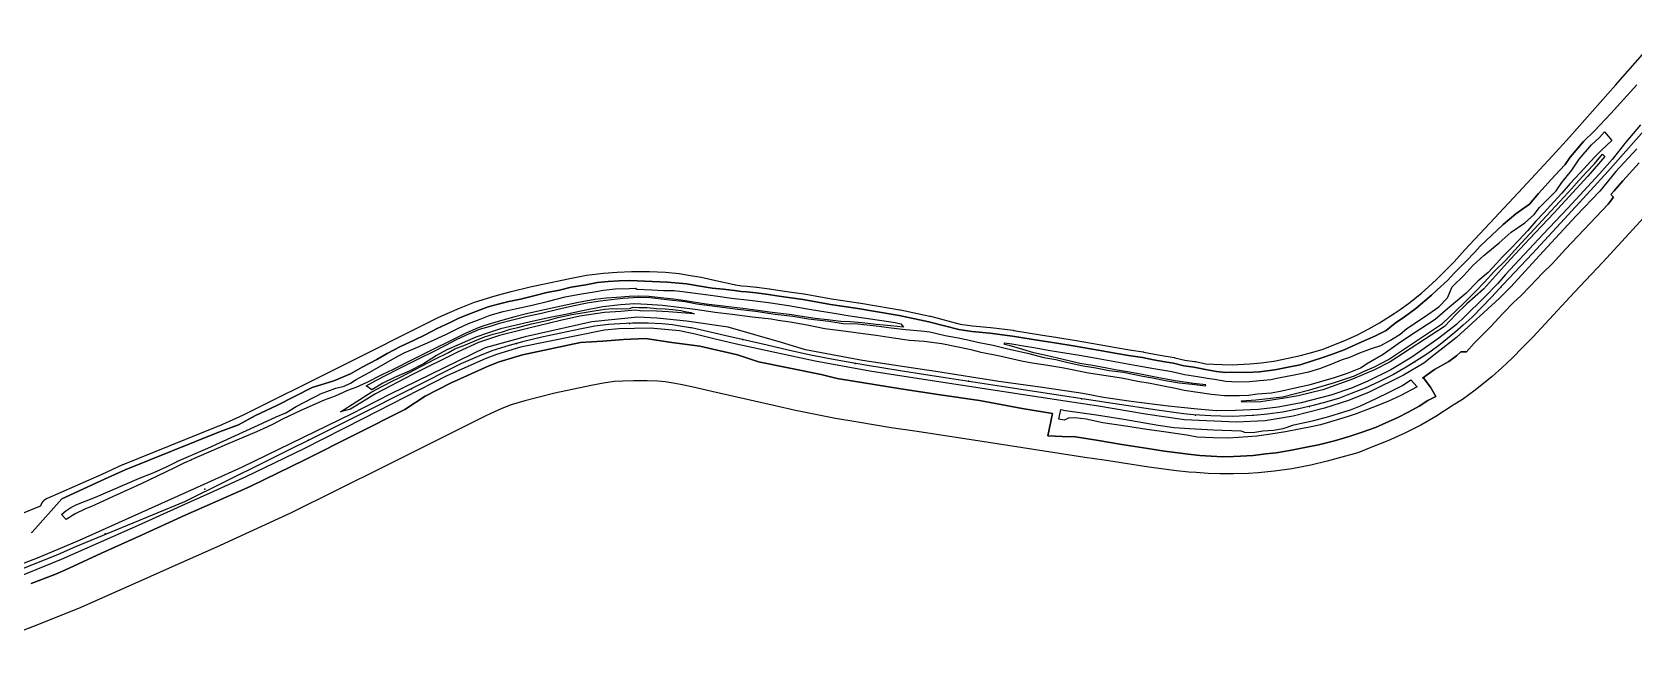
# Model space of a CAD drawing. Header units: inches. Extents: x 91426 to 118597, y 433843 to 446922.
# Drawn here: x 97213 to 98608, y 435758 to 436307 of the extents above; entities that cross this region are included whole.
import ezdxf

# ---------------------------------------------------------------- set-up
doc = ezdxf.new("R2010")
doc.units = ezdxf.units.IN
doc.header["$MEASUREMENT"] = 0
for name, color, linetype, true_color in [('As_waterkering_PWK', 7, 'Continuous', 0x8b0648), ('Beschermingszone_PWK', 7, 'Continuous', 0xde06d3), ('Kernzone_PWK', 7, 'Continuous', 0x33065f), ('Kruinlijnen_PWK', 7, 'Continuous', 0xda0676), ('Leggerbermen_PWK', 7, 'Continuous', 0xd60719), ('Referentiepunten_PWK', 7, 'Continuous', 0x7e0730)]:
    doc.layers.add(name, color=color, linetype=linetype, true_color=true_color)

msp = doc.modelspace()

# ---------------------------------------------------------------- linework, layer by layer
at = {"layer": 'As_waterkering_PWK'}
for points in [[(98625.6463, 436230.9663), (98585.2973, 436185.4579), (98570.216, 436168.9214), (98544.1545, 436140.6109), (98519.5482, 436114.2848), (98493.8836, 436086.9004), (98483.9617, 436076.0525), (98475.8919, 436067.8504), (98467.0283, 436058.8545), (98459.3554, 436051.843), (98452.0793, 436045.3607), (98439.1147, 436034.9097), (98430.1188, 436028.2951), (98423.6365, 436024.0617), (98409.6136, 436015.1982), (98398.5011, 436008.8482), (98386.8594, 436002.895), (98373.8948, 435997.0742), (98361.8562, 435992.1794), (98351.6697, 435988.2106), (98340.4249, 435985.0356), (98328.6509, 435981.8606), (98316.2155, 435978.9502), (98301.7957, 435976.1721), (98288.8311, 435974.32), (98276.9248, 435973.1293), (98275.4903, 435973.0481)], [(97785.9858, 436049.5253), (97779.1103, 436050.6524), (97770.7759, 436051.9753), (97761.3831, 436052.9014), (97749.6092, 436053.4306), (97735.7185, 436053.4306), (97724.7383, 436053.0337), (97714.9487, 436052.3722), (97702.9101, 436050.7847), (97689.9455, 436048.4035), (97656.8725, 436041.2597), (97641.1298, 436037.4232), (97628.4297, 436034.1159), (97613.3485, 436029.4857), (97602.6328, 436025.1201), (97592.4463, 436020.6222), (97586.3609, 436017.9763), (97497.4607, 435973.3939), (97474.2659, 435961.8911)], [(98008.2675, 436005.9767), (97991.3065, 436008.5836), (97968.8169, 436011.8909), (97940.3741, 436016.5211), (97921.8532, 436019.8284), (97904.523, 436023.1357), (97888.1188, 436026.3107), (97871.45, 436030.1472), (97853.1937, 436034.3805), (97816.0197, 436042.8472), (97798.4249, 436046.816), (97787.1801, 436049.3295), (97785.9858, 436049.5253)], [(98275.4903, 435973.0481), (98269.9133, 435972.7325), (98258.6685, 435972.3356), (98248.3497, 435972.4679), (98239.6185, 435972.7325), (98229.6966, 435973.3939), (98224.4049, 435973.6585), (98215.8059, 435974.5846), (98192.6548, 435977.7596), (98154.0256, 435983.7127), (98136.9599, 435986.094), (98061.0244, 435997.8679), (98008.2675, 436005.9767)], [(97474.2659, 435961.8911), (97416.3658, 435933.1772), (97345.669, 435897.893), (97250.7749, 435858.7434)], [(97250.7749, 435858.7434), (97235.7873, 435852.0822), (97198.8778, 435837.2655)]]:
    msp.add_lwpolyline(points, dxfattribs=at)
at = {"layer": 'Beschermingszone_PWK'}
for points in [[(97182.4135, 435879.1467), (97218.2613, 435893.5372), (97220.6099, 435894.581), (97220.6256, 435894.6438), (97220.6706, 435894.8012), (97220.7655, 435895.1143), (97220.8156, 435895.27), (97220.8707, 435895.4241), (97220.986, 435895.7303), (97221.0461, 435895.8825), (97221.1112, 435896.0326), (97221.2462, 435896.3306), (97221.3162, 435896.4785), (97221.3909, 435896.6241), (97221.5452, 435896.9126), (97221.6246, 435897.0557), (97221.7088, 435897.196), (97221.8815, 435897.4738), (97221.9702, 435897.6114), (97222.0633, 435897.7459), (97222.2539, 435898.0119), (97222.3514, 435898.1433), (97222.4531, 435898.2714), (97222.6606, 435898.5244), (97222.7665, 435898.6491), (97222.8764, 435898.7703), (97223.1, 435899.0092), (97223.2138, 435899.1267), (97223.3314, 435899.2405), (97223.5702, 435899.4642), (97223.6914, 435899.5741), (97223.8162, 435899.6799), (97224.0691, 435899.8875), (97224.1973, 435899.9892), (97224.3287, 435900.0867), (97224.5947, 435900.2772), (97224.7292, 435900.3704), (97224.8667, 435900.459), (97225.1446, 435900.6318), (97225.2849, 435900.7159), (97225.4279, 435900.7954), (97225.7165, 435900.9496), (97225.862, 435901.0244), (97225.9612, 435901.0719), (97226.1606, 435901.1649), (97226.2608, 435901.2102), (97274.0422, 435922.2137), (97291.8272, 435930.3817), (97291.9135, 435930.4203), (97292.0868, 435930.496), (97292.1739, 435930.533), (97292.1943, 435930.5414), (97292.2353, 435930.5582), (97292.2558, 435930.5665), (97374.1445, 435963.6395), (97374.2291, 435963.6728), (97374.3987, 435963.7377), (97374.4839, 435963.7695), (97375.8929, 435964.2798), (97396.99, 435973.7981), (97477.3779, 436013.6641), (97567.2891, 436058.7535), (97574.3864, 436061.8393), (97585.0515, 436066.5486), (97598.2257, 436071.9158), (97616.1501, 436077.419), (97630.1315, 436081.06), (97646.793, 436085.1203), (97681.1283, 436092.5367), (97695.8994, 436095.2498), (97710.4858, 436097.1733), (97722.4082, 436097.9788), (97734.9055, 436098.4306), (97750.6199, 436098.4306), (97764.6032, 436097.8021), (97776.5158, 436096.6276), (97786.2775, 436095.0781), (97795.7353, 436093.5277), (97808.284, 436090.7227), (97824.3455, 436087.0998), (97825.154, 436087.0014), (97825.1785, 436086.9984), (97825.2274, 436086.9922), (97825.2519, 436086.989), (97825.3126, 436086.9807), (97825.434, 436086.9632), (97825.4947, 436086.954), (97831.1454, 436086.0686), (97835.5765, 436085.7211), (97835.6218, 436085.7173), (97835.7125, 436085.7094), (97835.7578, 436085.7052), (97843.9599, 436084.9115), (97844.0455, 436084.9025), (97844.2165, 436084.8829), (97844.302, 436084.8724), (97844.3204, 436084.87), (97844.3573, 436084.865), (97844.3758, 436084.8624), (97854.8268, 436083.4072), (97854.8788, 436083.3997), (97854.9827, 436083.3842), (97855.0346, 436083.3761), (97862.3021, 436082.208), (97872.2154, 436080.9037), (97872.25, 436080.899), (97872.3189, 436080.8894), (97872.3534, 436080.8845), (97885.0534, 436079.0324), (97885.1303, 436079.0206), (97885.2839, 436078.9958), (97885.3606, 436078.9827), (97909.04, 436074.7731), (97932.7188, 436071.2213), (97932.7521, 436071.2162), (97932.8186, 436071.2057), (97932.8518, 436071.2004), (97948.2166, 436068.6837), (97948.2355, 436068.6805), (97968.7408, 436065.241), (97968.815, 436065.228), (97968.9633, 436065.2008), (97969.0374, 436065.1867), (97969.0787, 436065.1783), (97969.1612, 436065.1611), (97969.2024, 436065.1524), (97994.867, 436059.5961), (97994.9674, 436059.5733), (97995.1676, 436059.5256), (97995.2674, 436059.5007), (98021.1501, 436052.7712), (98032.0288, 436051.2878), (98047.5972, 436049.7178), (98047.6482, 436049.7124), (98047.7502, 436049.7011), (98047.8012, 436049.6952), (98067.3805, 436047.314), (98067.405, 436047.3109), (98067.454, 436047.3047), (98067.4785, 436047.3015), (98067.5675, 436047.289), (98067.7453, 436047.2623), (98067.834, 436047.2482), (98092.8699, 436043.0316), (98104.4117, 436041.3265), (98104.4544, 436041.32), (98104.5396, 436041.3067), (98104.5822, 436041.2998), (98122.177, 436038.3894), (98122.2091, 436038.384), (98122.2732, 436038.373), (98122.3053, 436038.3674), (98142.2362, 436034.8035), (98158.5927, 436032.0335), (98168.7047, 436030.3263), (98180.6711, 436028.4853), (98180.7789, 436028.4675), (98180.994, 436028.4296), (98181.1014, 436028.4095), (98181.1236, 436028.405), (98181.1679, 436028.396), (98181.1901, 436028.3914), (98190.4762, 436026.4568), (98200.2893, 436024.9073), (98200.3547, 436024.8966), (98200.4853, 436024.8742), (98200.5506, 436024.8625), (98207.6943, 436023.5396), (98207.7268, 436023.5335), (98207.7918, 436023.521), (98207.8243, 436023.5147), (98207.9349, 436023.4913), (98208.1556, 436023.4422), (98208.2657, 436023.4164), (98216.8594, 436021.2991), (98225.3095, 436020.1808), (98225.4696, 436020.1569), (98225.789, 436020.1041), (98225.9483, 436020.0751), (98225.9822, 436020.0682), (98226.05, 436020.0542), (98226.0838, 436020.0471), (98235.0323, 436018.1381), (98241.7974, 436017.6871), (98249.3198, 436017.4592), (98258.163, 436017.3458), (98267.8479, 436017.6876), (98273.4128, 436018.0026), (98283.4078, 436019.0021), (98294.3527, 436020.5657), (98306.8278, 436022.9691), (98317.6623, 436025.5048), (98328.4524, 436028.4145), (98337.3545, 436030.9281), (98345.2125, 436033.9896), (98356.1987, 436038.4565), (98367.3871, 436043.4799), (98377.0824, 436048.4377), (98386.4174, 436053.772), (98399.3109, 436061.9217), (98404.4676, 436065.2893), (98411.6514, 436070.5715), (98422.9735, 436079.6986), (98429.2092, 436085.2539), (98435.8017, 436091.2781), (98443.8258, 436099.422), (98451.3093, 436107.0282), (98460.8625, 436117.473), (98486.6934, 436145.0348), (98511.1624, 436171.2141), (98537.0374, 436199.322), (98551.8355, 436215.5479), (98591.9224, 436260.7607), (98632.5666, 436306.9293)], [(98610.4595, 436261.0783), (98587.9575, 436235.9043), (98573.6711, 436220.8315), (98564.191, 436211.7518), (98552.4489, 436198.0983), (98548.1489, 436191.5831), (98539.1517, 436182.0717), (98525.0165, 436166.4698), (98517.1749, 436156.984), (98505.2719, 436148.6646), (98494.0057, 436139.4345), (98474.0397, 436120.5405), (98469.3071, 436115.4023), (98461.5721, 436107.1429), (98452.0536, 436097.6244), (98445.5055, 436090.6833), (98436.745, 436082.5766), (98431.7969, 436077.889), (98418.1416, 436066.3145), (98408.289, 436059.0547), (98400.1656, 436053.4615), (98392.1074, 436047.194), (98382.8527, 436042.5667), (98368.5279, 436036.1271), (98355.7293, 436030.3808), (98344.6467, 436026.3388), (98337.1915, 436023.5922), (98327.9425, 436020.5961), (98317.2455, 436017.3741), (98306.726, 436015.2962), (98295.234, 436012.815), (98281.8915, 436011.0189), (98270.5276, 436010.5081), (98257.4115, 436010.9056), (98252.5391, 436010.6491), (98244.499, 436011.3912), (98234.8682, 436013.0606), (98224.8483, 436015.1982), (98215.9305, 436016.3785), (98206.9276, 436018.5966), (98199.575, 436019.9582), (98189.5758, 436021.537), (98180.0412, 436023.5234), (98167.9083, 436025.39), (98157.759, 436027.1035), (98141.3787, 436029.8776), (98121.3932, 436033.4512), (98103.7237, 436036.3739), (98092.0892, 436038.0926), (98066.8906, 436042.3367), (98047.1466, 436044.7379), (98031.44, 436046.3218), (98020.1798, 436047.8573), (97993.9097, 436054.6875), (97968.0296, 436060.2905), (97947.3989, 436063.751), (97932.0104, 436066.2716), (97908.2314, 436069.8385), (97884.4088, 436074.0735), (97871.5972, 436075.9419), (97861.5791, 436077.2601), (97854.1893, 436078.4478), (97843.5825, 436079.9247), (97835.2309, 436080.7328), (97830.5621, 436081.099), (97824.6357, 436082.0276), (97814.6666, 436083.2402), (97805.2666, 436084.0234), (97794.735, 436085.8437), (97782.9108, 436087.7249), (97766.3458, 436089.341), (97752.9574, 436089.8765), (97733.1081, 436090.5426), (97724.1502, 436090.4068), (97714.708, 436089.8673), (97705.3304, 436089.0399), (97695.2195, 436086.8829), (97682.4715, 436084.7583), (97672.1952, 436082.356), (97661.2005, 436080.104), (97651.1566, 436077.6935), (97638.4403, 436074.4161), (97628.007, 436072.4351), (97618.7913, 436070.1312), (97610.2301, 436067.6851), (97603.26, 436065.225), (97594.0471, 436061.6201), (97584.4769, 436057.8459), (97576.9137, 436054.1993), (97565.7122, 436048.8653), (97555.2427, 436043.2993), (97545.5926, 436038.6046), (97533.8744, 436033.2781), (97522.1428, 436027.0752), (97513.2842, 436021.9187), (97500.4818, 436015.1876), (97490.3496, 436009.4719), (97475.7702, 436003.3332), (97456.9478, 435997.5931), (97426.0503, 435981.9391), (97407.5014, 435973.1115), (97392.633, 435965.0253), (97376.1012, 435959.0374), (97294.02, 435925.8866), (97276.0603, 435917.6385), (97238.8633, 435900.669), (97212.911, 435871.6145), (97212.5539, 435871.4128)], [(97212.1805, 435826.9884), (97232.63, 435834.6901), (97241.5332, 435838.4672), (97273.3763, 435853.2593), (97308.1509, 435868.9938), (97346.2231, 435886.3114), (97372.7986, 435897.9465), (97402.7909, 435911.35), (97451.0132, 435934.881), (97537.4501, 435978.4812), (97555.2702, 435990.1111), (97577.2254, 436001.4093), (97610.2375, 436016.0813), (97619.6183, 436019.7575), (97640.0527, 436025.9187), (97690.5464, 436036.723), (97709.7326, 436037.9192), (97709.9362, 436037.9689), (97727.9588, 436039.2562), (97747.2567, 436040.0282), (97770.1226, 436036.6503), (97794.5314, 436033.5008), (97827.3865, 436025.9389), (97845.4489, 436019.8295), (97900.1085, 436008.9507), (97913.9633, 436005.2205), (97969.5312, 435996.4467), (98003.6908, 435991.1506), (98038.0161, 435986.1338), (98075.2698, 435979.2643), (98101.6536, 435974.8301), (98097.5321, 435955.3215), (98116.4326, 435954.6638), (98120.0117, 435954.8626), (98123.4686, 435954.3021), (98139.8697, 435951.5245), (98161.9017, 435947.9409), (98184.6315, 435944.352), (98199.2696, 435942.2228), (98213.1733, 435940.2175), (98219.885, 435939.3957), (98230.0077, 435938.3013), (98239.8287, 435937.6097), (98249.9088, 435937.1897), (98259.206, 435937.3305), (98265.4147, 435937.6128), (98276.4297, 435938.4389), (98287.3087, 435939.6627), (98296.372, 435940.7613), (98309.6684, 435942.9546), (98321.4364, 435945.2541), (98333.2025, 435947.6884), (98347.1856, 435951.0111), (98359.9038, 435954.977), (98371.2502, 435958.4891), (98382.8306, 435962.5845), (98391.8947, 435966.6285), (98401.745, 435971.0064), (98412.0486, 435976.2974), (98421.0052, 435981.2734), (98428.5802, 435986.2782), (98435.4846, 435989.7353), (98430.8874, 435997.9445), (98424.5294, 436006.0908), (98423.8746, 436005.6325), (98434.4171, 436013.0513), (98446.7566, 436020.2163), (98453.5734, 436025.1868), (98457.1215, 436028.5377), (98462.3066, 436028.5377), (98468.9787, 436036.2108), (98483.4846, 436050.7165), (98493.7045, 436061.8657), (98503.3216, 436071.8725), (98509.5339, 436077.424), (98517.3439, 436085.5033), (98528.6772, 436097.3637), (98536.6516, 436105.2053), (98548.3529, 436117.9703), (98569.8848, 436140.6911), (98585.5203, 436157.1285), (98590.2244, 436163.0996), (98587.8913, 436165.5396), (98590.6469, 436168.6083), (98598.3506, 436177.5052), (98612.4532, 436193.0577)], [(98622.4771, 436152.0246), (98607.0811, 436135.143), (98580.8123, 436106.6074), (98556.0536, 436080.1182), (98530.5736, 436052.9308), (98520.242, 436041.635), (98511.5208, 436032.7708), (98501.7245, 436022.8283), (98492.8511, 436014.7198), (98484.419, 436007.2076), (98469.6295, 435995.2854), (98458.6203, 435987.1904), (98450.6651, 435981.9952), (98435.3872, 435972.3384), (98422.2996, 435964.8598), (98408.4953, 435957.8007), (98393.5571, 435951.0938), (98380.3492, 435945.7236), (98367.5756, 435940.7468), (98353.7277, 435936.8368), (98340.8605, 435933.367), (98326.6462, 435930.0403), (98310.0656, 435926.8459), (98294.8569, 435924.6732), (98280.827, 435923.2702), (98272.2082, 435922.7823), (98259.2301, 435922.3243), (98247.2719, 435922.4776), (98237.1975, 435922.7829), (98226.785, 435923.4771), (98220.4764, 435923.7925), (98209.731, 435924.9497), (98185.4498, 435928.2797), (98146.7625, 435934.2418), (98129.6741, 435936.6262), (98053.3959, 435948.4533), (97983.8712, 435959.1393), (97961.1622, 435962.4788), (97931.962, 435967.2323), (97912.7717, 435970.6592), (97895.086, 435974.0343), (97877.7577, 435977.3882), (97860.1954, 435981.4303), (97841.9947, 435985.6507), (97804.967, 435994.0841), (97787.4703, 435998.0307), (97777.6742, 436000.2204), (97771.1466, 436001.2905), (97764.3982, 436002.3617), (97757.8052, 436003.0117), (97748.4861, 436003.4306), (97736.6218, 436003.4306), (97727.3273, 436003.0946), (97719.9074, 436002.5933), (97710.6998, 436001.3791), (97699.7424, 435999.3665), (97668.0719, 435992.5257), (97653.35, 435988.938), (97642.0738, 435986.0015), (97630.1515, 435982.3411), (97622.1676, 435979.0884), (97612.513, 435974.8253), (97607.5519, 435972.6683), (97519.775, 435928.6493), (97437.8944, 435888.0429), (97376.6112, 435859.9547), (97255.2607, 435806.0212), (97217.1715, 435790.7309), (97131.4398, 435757.7368)]]:
    msp.add_lwpolyline(points, dxfattribs=at)
at = {"layer": 'Kernzone_PWK'}
for points in [[(97212.5539, 435871.4128), (97212.911, 435871.6145), (97238.8633, 435900.669), (97276.0603, 435917.6385), (97294.02, 435925.8866), (97376.1012, 435959.0374), (97392.633, 435965.0253), (97407.5014, 435973.1115), (97426.0503, 435981.9391), (97456.9478, 435997.5931), (97475.7702, 436003.3332), (97490.3496, 436009.4719), (97500.4818, 436015.1876), (97513.2842, 436021.9187), (97522.1428, 436027.0752), (97533.8744, 436033.2781), (97545.5926, 436038.6046), (97555.2427, 436043.2993), (97565.7122, 436048.8653), (97576.9137, 436054.1993), (97584.4769, 436057.8459), (97594.0471, 436061.6201), (97603.26, 436065.225), (97610.2301, 436067.6851), (97618.7913, 436070.1312), (97628.007, 436072.4351), (97638.4403, 436074.4161), (97651.1566, 436077.6935), (97661.2005, 436080.104), (97672.1952, 436082.356), (97682.4715, 436084.7583), (97695.2195, 436086.8829), (97705.3304, 436089.0399), (97714.708, 436089.8673), (97724.1502, 436090.4068), (97733.1081, 436090.5426), (97752.9574, 436089.8765), (97766.3458, 436089.341), (97782.9108, 436087.7249), (97794.735, 436085.8437), (97805.2666, 436084.0234), (97814.6666, 436083.2402), (97824.6357, 436082.0276), (97830.5621, 436081.099), (97835.2309, 436080.7328), (97843.5825, 436079.9247), (97854.1893, 436078.4478), (97861.5791, 436077.2601), (97871.5972, 436075.9419), (97884.4088, 436074.0735), (97908.2314, 436069.8385), (97932.0104, 436066.2716), (97947.3989, 436063.751), (97968.0296, 436060.2905), (97993.9097, 436054.6875), (98020.1798, 436047.8573), (98031.44, 436046.3218), (98047.1466, 436044.7379), (98066.8906, 436042.3367), (98092.0892, 436038.0926), (98103.7237, 436036.3739), (98121.3932, 436033.4512), (98141.3787, 436029.8776), (98157.759, 436027.1035), (98167.9083, 436025.39), (98180.0412, 436023.5234), (98189.5758, 436021.537), (98199.575, 436019.9582), (98206.9276, 436018.5966), (98215.9305, 436016.3785), (98224.8483, 436015.1982), (98234.8682, 436013.0606), (98244.499, 436011.3912), (98252.5391, 436010.6491), (98257.4115, 436010.9056), (98270.5276, 436010.5081), (98281.8915, 436011.0189), (98295.234, 436012.815), (98306.726, 436015.2962), (98317.2455, 436017.3741), (98327.9425, 436020.5961), (98337.1915, 436023.5922), (98344.6467, 436026.3388), (98355.7293, 436030.3808), (98368.5279, 436036.1271), (98382.8527, 436042.5667), (98392.1074, 436047.194), (98400.1656, 436053.4615), (98408.289, 436059.0547), (98418.1416, 436066.3145), (98431.7969, 436077.889), (98436.745, 436082.5766), (98445.5055, 436090.6833), (98452.0536, 436097.6244), (98461.5721, 436107.1429), (98469.3071, 436115.4023), (98474.0397, 436120.5405), (98494.0057, 436139.4345), (98505.2719, 436148.6646), (98517.1749, 436156.984), (98525.0165, 436166.4698), (98539.1517, 436182.0717), (98548.1489, 436191.5831), (98552.4489, 436198.0983), (98564.191, 436211.7518), (98573.6711, 436220.8315), (98587.9575, 436235.9043), (98610.4595, 436261.0783)], [(98612.4532, 436193.0577), (98598.3506, 436177.5052), (98590.6469, 436168.6083), (98587.8913, 436165.5396), (98590.2244, 436163.0996), (98585.5203, 436157.1285), (98569.8848, 436140.6911), (98548.3529, 436117.9703), (98536.6516, 436105.2053), (98528.6772, 436097.3637), (98517.3439, 436085.5033), (98509.5339, 436077.424), (98503.3216, 436071.8725), (98493.7045, 436061.8657), (98483.4846, 436050.7165), (98468.9787, 436036.2108), (98462.3066, 436028.5377), (98457.1215, 436028.5377), (98453.5734, 436025.1868), (98446.7566, 436020.2163), (98434.4171, 436013.0513), (98423.8746, 436005.6325), (98424.5294, 436006.0908), (98430.8874, 435997.9445), (98435.4846, 435989.7353), (98428.5802, 435986.2782), (98421.0052, 435981.2734), (98412.0486, 435976.2974), (98401.745, 435971.0064), (98391.8947, 435966.6285), (98382.8306, 435962.5845), (98371.2502, 435958.4891), (98359.9038, 435954.977), (98347.1856, 435951.0111), (98333.2025, 435947.6884), (98321.4364, 435945.2541), (98309.6684, 435942.9546), (98296.372, 435940.7613), (98287.3087, 435939.6627), (98276.4297, 435938.4389), (98265.4147, 435937.6128), (98259.206, 435937.3305), (98249.9088, 435937.1897), (98239.8287, 435937.6097), (98230.0077, 435938.3013), (98219.885, 435939.3957), (98213.1733, 435940.2175), (98199.2696, 435942.2228), (98184.6315, 435944.352), (98161.9017, 435947.9409), (98139.8697, 435951.5245), (98123.4686, 435954.3021), (98120.0117, 435954.8626), (98116.4326, 435954.6638), (98097.5321, 435955.3215), (98101.6536, 435974.8301), (98075.2698, 435979.2643), (98038.0161, 435986.1338), (98003.6908, 435991.1506), (97969.5312, 435996.4467), (97913.9633, 436005.2205), (97900.1085, 436008.9507), (97845.4489, 436019.8295), (97827.3865, 436025.9389), (97794.5314, 436033.5008), (97770.1226, 436036.6503), (97747.2567, 436040.0282), (97727.9588, 436039.2562), (97709.9362, 436037.9689), (97709.7326, 436037.9192), (97690.5464, 436036.723), (97640.0527, 436025.9187), (97619.6183, 436019.7575), (97610.2375, 436016.0813), (97577.2254, 436001.4093), (97555.2702, 435990.1111), (97537.4501, 435978.4812), (97451.0132, 435934.881), (97402.7909, 435911.35), (97372.7986, 435897.9465), (97346.2231, 435886.3114), (97308.1509, 435868.9938), (97273.3763, 435853.2593), (97241.5332, 435838.4672), (97232.63, 435834.6901), (97212.1805, 435826.9884)]]:
    msp.add_lwpolyline(points, dxfattribs=at)
at = {"layer": 'Kruinlijnen_PWK'}
for points in [[(98613.75, 436226.2711), (98600.9177, 436211.0576), (98588.9908, 436196.083), (98578.0105, 436183.5924), (98550.4938, 436153.6945), (98529.0625, 436130.9403), (98496.1218, 436095.8829), (98489.3749, 436088.0777), (98477.601, 436075.9068), (98460.7999, 436059.3703), (98453.5238, 436052.2266), (98438.178, 436040.5849), (98414.5951, 436023.8631), (98396.3388, 436013.0152), (98376.2304, 436003.0933), (98362.0752, 435997.0079), (98344.0835, 435990.9224), (98318.2866, 435984.3078), (98298.0459, 435980.3391), (98280.9803, 435978.3547), (98261.1365, 435977.4286), (98244.4677, 435977.1641), (98227.9312, 435978.6193), (98202.3988, 435981.1328), (98170.2519, 435985.3662), (98145.9102, 435988.8058), (98127.9185, 435992.3776), (98092.9934, 435997.4047), (98055.0256, 436002.8287), (97999.9922, 436011.56), (97978.5609, 436014.735), (97936.0952, 436021.085), (97923.6978, 436023.198), (97886.4862, 436030.3058), (97865.5808, 436036.5774), (97819.1709, 436049.9569), (97782.7955, 436055.3923), (97756.8952, 436057.9958), (97740.3587, 436058.6573), (97700.4282, 436054.5561), (97642.3112, 436041.5947), (97607.6083, 436031.9783), (97524.8229, 435991.8399), (97490.9562, 435974.2794), (97396.0251, 435928.0422), (97359.9094, 435911.7703), (97253.8113, 435864.4097), (97218.8862, 435849.4608), (97150.359, 435823.1347)], [(98610.4806, 436205.2039), (98592.2243, 436185.6247), (98578.3337, 436168.559), (98557.6961, 436146.8631), (98528.9888, 436115.7745), (98500.6783, 436085.2151), (98490.918, 436075.156), (98453.4501, 436040.8973), (98436.2522, 436027.6681), (98425.0462, 436018.7037), (98407.319, 436008.385), (98377.4211, 435993.436), (98359.2971, 435986.1599), (98338.395, 435979.413), (98311.2751, 435972.5338), (98286.8011, 435968.5651), (98261.5333, 435967.3745), (98216.5541, 435969.3588), (98182.6873, 435974.3859), (98141.8091, 435981.2651), (98112.7049, 435985.4985), (98089.8184, 435989.2026), (97985.3633, 436004.9467), (97942.5008, 436011.8259), (97895.008, 436020.5572), (97859.686, 436028.0978), (97826.5575, 436035.2402), (97806.6369, 436039.7395), (97790.4973, 436043.9729), (97776.739, 436046.8833), (97751.1511, 436049.1309), (97723.8989, 436048.6017), (97711.3826, 436047.4454), (97638.3183, 436032.7071), (97617.3272, 436026.378), (97607.5376, 436022.5416), (97574.2, 436007.7249), (97501.704, 435970.4185), (97448.9196, 435943.8279), (97399.1778, 435919.7507), (97367.8246, 435905.4632), (97342.5568, 435894.0861), (97305.2505, 435877.4173), (97270.59, 435862.0715), (97238.3108, 435847.6516), (97201.9305, 435832.9672)]]:
    msp.add_lwpolyline(points, dxfattribs=at)
at = {"layer": 'Leggerbermen_PWK'}
for points in [[(98336.0453, 436002.8592), (98324.8005, 435999.5519), (98311.5713, 435996.6415), (98301.2526, 435994.2602), (98292.2567, 435992.6727), (98280.2182, 435991.7467), (98272.2806, 435990.556), (98264.4754, 435990.1592), (98251.3785, 435990.1592), (98240.1337, 435991.4821), (98228.0951, 435993.2019), (98216.1889, 435994.9217), (98208.7805, 435996.6415), (98198.1972, 435998.7581), (98186.82, 436001.0071), (98175.8398, 436002.5946), (98161.6846, 436005.505), (98132.8449, 436010.003), (98111.4136, 436014.3686), (98097.523, 436016.6176), (98084.0292, 436018.7342), (98074.6365, 436020.454), (98055.851, 436024.8197), (98039.4468, 436027.9947), (98030.7156, 436030.2436), (98005.3155, 436035.6676), (97989.8374, 436037.5197), (97977.005, 436038.4457), (97963.2467, 436040.5624), (97948.1654, 436042.6791), (97936.656, 436044.1343), (97921.8393, 436046.1187), (97903.4507, 436048.6322), (97887.8403, 436051.8072), (97873.1559, 436054.453), (97862.5725, 436055.9083), (97856.4871, 436057.0989), (97840.4798, 436058.8187), (97822.6204, 436061.0676), (97807.936, 436062.9197), (97790.4734, 436065.4333), (97776.3182, 436067.2854), (97762.0307, 436068.8729), (97748.6692, 436069.7989), (97737.6889, 436070.4604), (97725.2535, 436069.402), (97709.9076, 436067.8145), (97692.1805, 436064.2427), (97678.819, 436061.4645), (97662.6794, 436058.0249), (97645.7461, 436054.3208), (97633.4429, 436051.5426), (97621.0075, 436048.6322), (97609.4981, 436044.928), (97599.4439, 436041.3561), (97585.0241, 436035.0061), (97574.0438, 436030.2436), (97565.048, 436025.3488), (97553.8032, 436018.0728), (97541.2354, 436011.855), (97528.6677, 436006.2988), (97518.3489, 436001.2717), (97508.6916, 435995.4508), (97503.9291, 435998.8904), (97512.7927, 436003.9175), (97521.3916, 436008.2832), (97531.5781, 436013.4426), (97540.8385, 436018.0728), (97551.6865, 436023.629), (97561.3438, 436028.3915), (97573.2501, 436034.477), (97582.6428, 436039.3718), (97591.3741, 436043.4728), (97602.6189, 436048.2353), (97612.2762, 436050.8812), (97619.9491, 436053.527), (97631.1939, 436056.3051), (97644.1585, 436059.4801), (97656.4617, 436062.2583), (97670.8815, 436065.6979), (97683.5815, 436068.476), (97696.4139, 436071.1218), (97707.791, 436072.8416), (97727.3702, 436075.2229), (97740.9962, 436076.1489), (97751.0504, 436075.752), (97765.8671, 436074.1645), (97781.6099, 436072.4448), (97791.7963, 436070.4604), (97807.4068, 436068.2114), (97827.6475, 436065.6979), (97842.9933, 436063.9781), (97860.059, 436061.3322), (97875.5371, 436059.4801), (97889.0309, 436057.3635), (97906.758, 436055.2468), (97919.1935, 436053.2624), (97932.1581, 436052.8655), (97948.0331, 436051.1458), (97961.2623, 436049.426), (97973.6977, 436047.9707), (97987.3238, 436046.9124), (97994.8645, 436045.9864), (98008.2259, 436042.8114), (98018.0155, 436040.9593), (98027.9374, 436039.1072), (98036.2718, 436036.9905), (98050.0302, 436034.477), (98062.8625, 436031.302), (98079.7959, 436027.3332), (98094.2157, 436023.7613), (98104.6668, 436021.7769), (98114.9855, 436019.1311), (98128.347, 436016.353), (98139.4595, 436014.5009), (98150.9689, 436012.2519), (98163.4044, 436010.7967), (98180.3377, 436007.4894), (98188.8044, 436005.9019), (98200.0492, 436003.5207), (98211.8232, 436001.6686), (98223.3326, 436000.3456), (98234.842, 435998.8904), (98235.0311, 435999.8357), (98224.5232, 436001.0071), (98208.3836, 436003.3884), (98192.9055, 436006.1665), (98178.2211, 436009.0769), (98166.844, 436011.0613), (98157.8481, 436012.6488), (98148.8523, 436014.3686), (98136.5491, 436016.6176), (98125.3043, 436018.4696), (98109.6939, 436022.0415), (98097.2584, 436025.0842), (98085.3521, 436027.7301), (98075.8271, 436030.5082), (98063.9208, 436033.9478), (98059.8198, 436034.8738), (98059.8198, 436036.4613), (98066.3021, 436035.6676), (98076.224, 436033.8155), (98087.0719, 436031.9634), (98097.9199, 436030.1113), (98112.3397, 436027.5978), (98125.0397, 436025.6134), (98139.8564, 436023.0999), (98162.346, 436018.8665), (98175.1784, 436016.7498), (98189.9951, 436014.104), (98205.4732, 436011.3259), (98216.4534, 436008.9446), (98227.9628, 436007.0925), (98234.842, 436006.0342), (98236.2316, 436005.7763), (98236.2282, 436005.7593), (98242.6472, 436004.7113), (98252.7014, 436003.1238), (98263.1525, 436002.4623), (98273.0744, 436002.5946), (98282.2025, 436003.5207), (98291.8598, 436004.579), (98298.4744, 436005.9019), (98312.2328, 436008.68), (98324.8005, 436011.0613), (98334.4578, 436014.104), (98345.835, 436018.3374), (98353.2433, 436021.6446), (98360.6516, 436024.0259), (98369.2506, 436027.7301), (98379.4371, 436031.5665), (98387.6392, 436033.9478), (98396.1059, 436038.7103), (98404.4403, 436044.002), (98410.2611, 436048.8968), (98425.7393, 436059.0833), (98438.0424, 436067.8145), (98445.7154, 436075.6198), (98449.8164, 436085.0125), (98460.0029, 436094.9344), (98467.6758, 436103.7979), (98477.2008, 436112.5292), (98490.6946, 436123.3771), (98501.0134, 436132.6376), (98513.052, 436140.8397), (98521.2541, 436148.1157), (98525.8843, 436154.2012), (98540.3041, 436168.7533), (98545.0666, 436176.0293), (98554.0625, 436186.6127), (98560.2802, 436196.27), (98570.9958, 436208.8377), (98578.0073, 436215.1877), (98582.5052, 436220.2148), (98588.7229, 436212.4096), (98579.3302, 436203.6783), (98574.0385, 436198.3867), (98560.8093, 436183.9668), (98552.6072, 436175.2356), (98545.1989, 436166.6366), (98538.3197, 436159.096), (98529.4562, 436149.5709), (98522.577, 436142.2949), (98515.3009, 436133.8282), (98508.0249, 436126.023), (98500.8811, 436118.6146), (98493.605, 436111.3386), (98488.3134, 436105.5177), (98481.0373, 436097.7125), (98472.0415, 436090.1719), (98461.7227, 436079.4562), (98447.6997, 436067.6822), (98434.8674, 436056.5697), (98423.358, 436049.0291), (98412.5101, 436042.2822), (98402.7205, 436035.6676), (98389.4913, 436026.2749), (98376.659, 436018.7342), (98369.7798, 436014.2363), (98358.2704, 436009.6061), (98346.8933, 436005.9019)], [(98266.0878, 435985.8838), (98278.589, 435986.7768), (98301.8062, 435989.3565), (98325.8172, 435995.4088), (98347.1493, 436001.7588), (98364.5126, 436007.712), (98371.8548, 436011.0854), (98382.0744, 436015.5503), (98394.1791, 436021.9003), (98441.2089, 436053.2535), (98459.1675, 436070.4183), (98470.0816, 436081.134), (98477.9199, 436089.2699), (98486.2543, 436098.5965), (98496.2754, 436108.1215), (98504.2129, 436117.0512), (98509.7692, 436123.2028), (98517.7067, 436131.6364), (98531.7958, 436146.8169), (98547.2739, 436163.5849), (98553.7232, 436170.5303), (98560.2716, 436178.0709), (98566.7208, 436184.917), (98573.5669, 436192.2592), (98580.6174, 436200.6874), (98582.5795, 436198.5188), (98567.8951, 436181.5854), (98538.1294, 436149.3062), (98516.9627, 436126.9488), (98500.4262, 436109.0894), (98476.8783, 436083.1602), (98462.5907, 436070.4602), (98452.8011, 436061.0675), (98442.8792, 436050.7487), (98395.7833, 436019.7924), (98382.025, 436012.9132), (98362.8426, 436004.7111), (98337.0457, 435995.4507), (98315.4821, 435990.2913), (98301.8561, 435987.91), (98283.2029, 435985.1319), (98266.4018, 435984.6027)], [(97752.7268, 436082.4927), (97762.9133, 436081.9636), (97772.1737, 436081.9636), (97779.4498, 436081.0375), (97795.1925, 436079.1854), (97808.0248, 436077.2011), (97822.0478, 436075.349), (97838.0551, 436073.6292), (97854.1947, 436071.6448), (97871.7896, 436068.8667), (97891.5011, 436065.2948), (97911.3448, 436062.1198), (97925.2355, 436059.8708), (97953.0168, 436055.7698), (97964.6585, 436054.05), (97969.5533, 436052.8593), (97971.9345, 436050.0812), (97960.6897, 436051.2718), (97948.122, 436052.3302), (97935.8188, 436053.7854), (97925.6324, 436054.5791), (97917.1657, 436055.1083), (97905.7886, 436056.4312), (97894.9406, 436057.6219), (97881.4469, 436059.7385), (97874.5677, 436060.7969), (97855.2531, 436063.1781), (97845.0666, 436064.6333), (97831.8374, 436066.2208), (97817.0207, 436068.0729), (97800.0873, 436070.0573), (97788.9748, 436071.7771), (97780.1112, 436073.3646), (97771.6446, 436074.4229), (97760.532, 436075.4813), (97750.081, 436076.6719), (97740.6882, 436077.0688), (97732.883, 436076.6719), (97721.7705, 436075.8781), (97712.7747, 436075.2167), (97702.985, 436074.0261), (97688.8298, 436071.5125), (97673.6162, 436068.2052), (97659.3287, 436065.0302), (97644.7766, 436061.9875), (97633.3995, 436059.0771), (97618.8474, 436054.8437), (97607.2057, 436051.4041), (97601.3848, 436049.552), (97589.6109, 436044.1281), (97577.44, 436038.1749), (97561.8296, 436030.502), (97543.8379, 436021.6384), (97527.3014, 436013.0395), (97517.6441, 436008.4093), (97504.4149, 436001.7947), (97494.7575, 435997.429), (97487.7461, 435994.9155), (97477.0304, 435989.8884), (97467.3731, 435986.4488), (97467.347, 435986.4817), (97447.0026, 435977.6067), (97431.16, 435969.8103), (97423.024, 435965.5439), (97417.2693, 435962.865), (97408.2742, 435958.9291), (97382.1806, 435947.805), (97351.6069, 435934.4711), (97351.7747, 435934.4869), (97345.0424, 435931.681), (97336.3111, 435927.3154), (97308.0007, 435913.6893), (97286.0402, 435903.7674), (97264.7412, 435893.9778), (97259.5818, 435891.8612), (97250.4537, 435887.4955), (97242.6485, 435882.733), (97238.6797, 435886.9664), (97242.2516, 435890.2737), (97246.7495, 435893.0518), (97251.9089, 435895.5653), (97268.0485, 435902.0477), (97306.4132, 435918.7164), (97318.4517, 435923.3467), (97330.0934, 435928.506), (97339.3697, 435933.0188), (97338.9201, 435932.9728), (97366.1124, 435944.6463), (97409.9438, 435964.7589), (97425.418, 435972.0244), (97433.9558, 435975.5466), (97442.8826, 435981.04), (97457.5774, 435988.4561), (97463.3705, 435991.4843), (97463.2721, 435991.6082), (97469.6221, 435993.9894), (97477.5596, 435997.0321), (97484.7034, 435998.7519), (97490.1273, 436001.3978), (97495.1544, 436004.5728), (97506.3992, 436010.6582), (97517.2472, 436016.7436), (97528.8889, 436023.3582), (97537.091, 436027.5916), (97548.6004, 436032.4864), (97559.8452, 436037.6458), (97573.2067, 436043.7312), (97583.6577, 436048.7583), (97592.9182, 436053.1239), (97603.2369, 436056.9604), (97611.8359, 436060.4), (97623.3453, 436063.7073), (97633.6641, 436066.0885), (97648.4808, 436069.2635), (97662.7683, 436072.5708), (97677.3204, 436076.5396), (97691.4756, 436079.0531), (97702.4559, 436080.9052), (97710.5257, 436082.3604), (97720.7122, 436083.2865), (97733.2799, 436083.8157), (97738.5716, 436083.9479), (97739.4976, 436083.1542)], [(97789.5472, 436061.5958), (97789.4894, 436061.5966), (97767.1321, 436063.3164), (97756.8133, 436063.9779), (97742.6581, 436064.1102), (97738.1601, 436064.9039), (97725.5924, 436063.581), (97711.5695, 436062.9195), (97690.0059, 436059.6122), (97673.2048, 436055.9081), (97644.3652, 436048.8966), (97619.8911, 436042.6789), (97601.6349, 436036.5934), (97583.9077, 436028.5236), (97544.2202, 436008.8121), (97511.9409, 435992.1434), (97490.3773, 435978.5173), (97481.4419, 435976.1999), (97508.9476, 435993.6229), (97518.0758, 435998.5838), (97527.6008, 436003.644), (97531.9664, 436005.5291), (97541.4914, 436010.4901), (97551.5126, 436015.8479), (97558.7555, 436019.6182), (97563.6173, 436022.2971), (97575.722, 436027.8534), (97581.179, 436031.0284), (97590.4064, 436034.6995), (97599.9314, 436038.7675), (97606.976, 436041.5456), (97614.4174, 436043.8277), (97622.5533, 436046.1097), (97629.201, 436048.1933), (97635.9479, 436049.6816), (97647.7549, 436052.9558), (97662.6378, 436056.1308), (97670.873, 436058.4128), (97683.0769, 436060.9925), (97693.8918, 436062.8777), (97704.1113, 436064.6636), (97711.7512, 436065.755), (97718.4981, 436066.3504), (97721.6731, 436065.9535), (97733.1825, 436066.2511), (97736.3575, 436067.4418), (97741.0208, 436067.2433), (97748.5614, 436067.0449), (97756.6973, 436066.3504), (97764.3372, 436066.0527), (97771.0841, 436065.3582), (97777.831, 436064.6636), (97781.3036, 436063.5722), (97786.5623, 436062.7785)], [(98193.6806, 435964.6764), (98207.7035, 435962.692), (98220.9327, 435961.766), (98241.7025, 435960.5753), (98265.5151, 435959.7816), (98269.7484, 435958.3264), (98277.8182, 435958.591), (98284.6974, 435959.7816), (98294.0901, 435960.443), (98302.5568, 435961.8983), (98311.8173, 435965.0733), (98329.2798, 435968.9097), (98342.2444, 435972.3493), (98355.4736, 435976.1858), (98361.2944, 435978.1702), (98369.7611, 435981.4775), (98383.6518, 435987.8275), (98394.7643, 435993.3837), (98406.406, 435999.3369), (98413.682, 436004.2317), (98419.2383, 435998.014), (98404.9508, 435990.6056), (98393.5737, 435985.3139), (98379.8153, 435979.7577), (98366.057, 435974.466), (98358.1194, 435972.0847), (98346.7423, 435968.3806), (98335.1006, 435964.941), (98326.7662, 435963.3535), (98304.6735, 435958.9878), (98291.7089, 435957.0035), (98279.538, 435955.1514), (98271.8651, 435954.4899), (98254.9317, 435953.4316), (98241.5702, 435953.8284), (98227.6796, 435954.3576), (98218.6837, 435956.0774), (98196.4587, 435959.2524), (98183.7587, 435960.8399), (98167.0899, 435963.4858), (98145.5263, 435966.7931), (98130.8419, 435969.8358), (98121.1846, 435971.0264), (98115.6283, 435970.8941), (98111.9242, 435969.042), (98107.048, 435969.9185), (98109.0137, 435978.3025), (98112.8502, 435977.3764), (98139.8378, 435973.8045), (98163.6503, 435969.8358)]]:
    msp.add_lwpolyline(points, close=True, dxfattribs=at)
at = {"layer": 'Referentiepunten_PWK'}
for p in [(98560.5672, 436158.4399), (98492.4064, 436085.2854), (97733.1895, 436053.3392), (97634.9432, 436035.8121), (97831.8317, 436039.2459), (97929.6243, 436018.4407), (98417.1405, 436019.9557), (97543.2699, 435996.3667), (98028.4042, 436002.8816), (98127.2205, 435987.6041), (98325.4805, 435981.1186), (98226.2232, 435973.5676), (97453.7882, 435951.7358), (97363.4619, 435908.9296), (97276.6421, 435870.2399)]:
    msp.add_point(p, dxfattribs=at)

doc.saveas('drawing.dxf')
